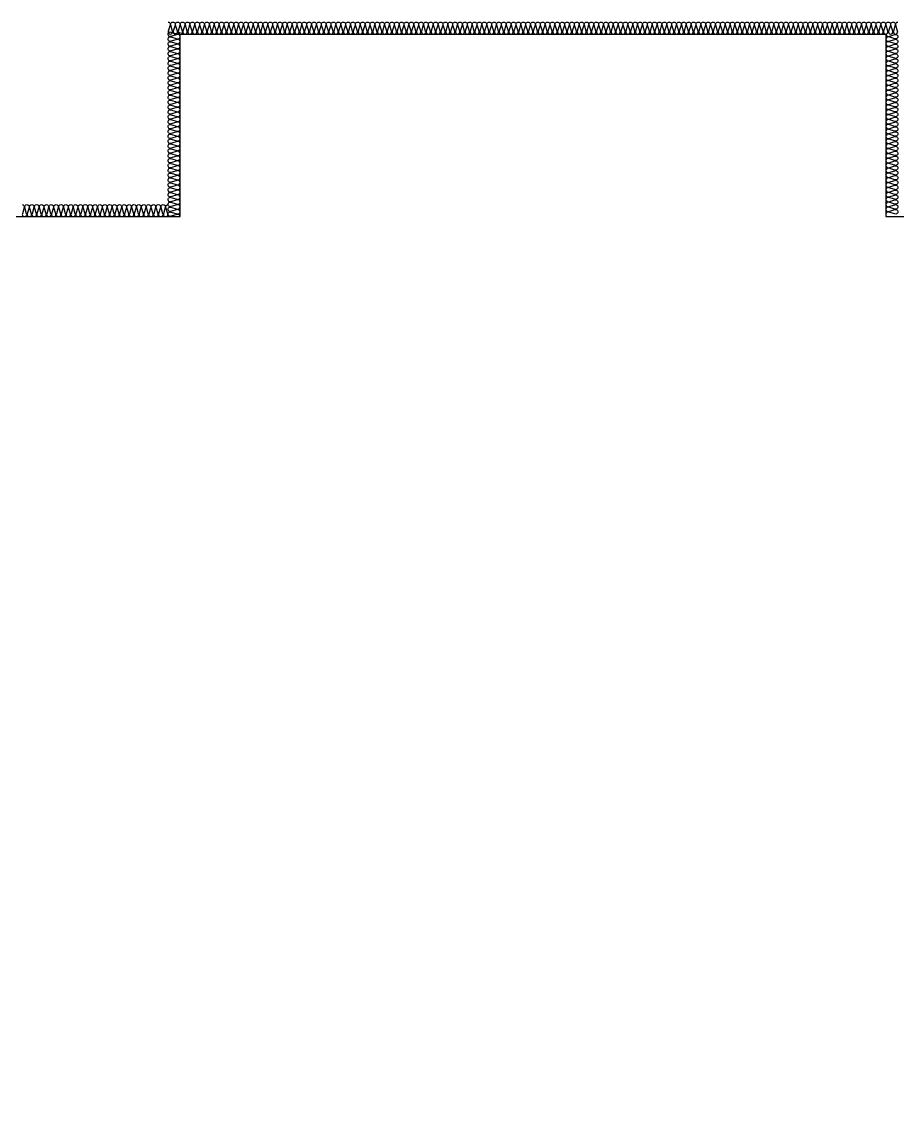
# Model space of a CAD drawing. Header units: millimetres. Extents: x 17311 to 801382, y -242618 to -104888.
# Drawn here: x 545011 to 548611, y -199064 to -194529 of the extents above; entities that cross this region are included whole.
import ezdxf

# ---------------------------------------------------------------- set-up
doc = ezdxf.new("R2010")
doc.units = ezdxf.units.MM
doc.header["$LTSCALE"] = 250
doc.layers.add('ISL', color=251, linetype='Continuous')

msp = doc.modelspace()

# ---------------------------------------------------------------- linework, layer by layer
at = {"layer": 'ISL'}
for points in [[(545610.7, -194529.5, -0.509039), (545619.5, -194541.6), (545611.8, -194567.4, 0.509267), (545620.7, -194579.5, 0.509267), (545629.5, -194567.4), (545621.8, -194541.6, -1.372593), (545639.5, -194541.6), (545631.8, -194567.4, 0.509267), (545640.7, -194579.5, 0.509267), (545649.5, -194567.4), (545641.8, -194541.6, -1.372593), (545659.5, -194541.6), (545651.8, -194567.4, 0.509267), (545660.7, -194579.5, 0.509267), (545669.5, -194567.4), (545661.8, -194541.6, -1.372593), (545679.5, -194541.6), (545671.8, -194567.4, 0.509267), (545680.7, -194579.5, 0.509267), (545689.5, -194567.4), (545681.8, -194541.6, -1.372593), (545699.5, -194541.6), (545691.8, -194567.4, 0.509267), (545700.7, -194579.5, 0.509267), (545709.5, -194567.4), (545701.8, -194541.6, -1.372593), (545719.5, -194541.6), (545711.8, -194567.4, 0.509267), (545720.7, -194579.5, 0.509267), (545729.5, -194567.4), (545721.8, -194541.6, -1.372593), (545739.5, -194541.6), (545731.8, -194567.4, 0.509267), (545740.7, -194579.5, 0.509267), (545749.5, -194567.4), (545741.8, -194541.6, -1.372593), (545759.5, -194541.6), (545751.8, -194567.4, 0.509267), (545760.7, -194579.5, 0.509267), (545769.5, -194567.4), (545761.8, -194541.6, -1.372593), (545779.5, -194541.6), (545771.8, -194567.4, 0.509267), (545780.7, -194579.5, 0.509267), (545789.5, -194567.4), (545781.8, -194541.6, -1.372593), (545799.5, -194541.6), (545791.8, -194567.4, 0.509267), (545800.7, -194579.5, 0.509267), (545809.5, -194567.4), (545801.8, -194541.6, -1.372593), (545819.5, -194541.6), (545811.8, -194567.4, 0.509267), (545820.7, -194579.5, 0.509267), (545829.5, -194567.4), (545821.8, -194541.6, -1.372593), (545839.5, -194541.6), (545831.8, -194567.4, 0.509267), (545840.7, -194579.5, 0.509267), (545849.5, -194567.4), (545841.8, -194541.6, -1.372593), (545859.5, -194541.6), (545851.8, -194567.4, 0.509267), (545860.7, -194579.5, 0.509267), (545869.5, -194567.4), (545861.8, -194541.6, -1.372593), (545879.5, -194541.6), (545871.8, -194567.4, 0.509267), (545880.7, -194579.5, 0.509267), (545889.5, -194567.4), (545881.8, -194541.6, -1.372593), (545899.5, -194541.6), (545891.8, -194567.4, 0.509267), (545900.7, -194579.5, 0.509267), (545909.5, -194567.4), (545901.8, -194541.6, -1.372593), (545919.5, -194541.6), (545911.8, -194567.4, 0.509267), (545920.7, -194579.5, 0.509267), (545929.5, -194567.4), (545921.8, -194541.6, -1.372593), (545939.5, -194541.6), (545931.8, -194567.4, 0.509267), (545940.7, -194579.5, 0.509267), (545949.5, -194567.4), (545941.8, -194541.6, -1.372593), (545959.5, -194541.6), (545951.8, -194567.4, 0.509267), (545960.7, -194579.5, 0.509267), (545969.5, -194567.4), (545961.8, -194541.6, -1.372593), (545979.5, -194541.6), (545971.8, -194567.4, 0.509267), (545980.7, -194579.5, 0.509267), (545989.5, -194567.4), (545981.8, -194541.6, -1.372593), (545999.5, -194541.6), (545991.8, -194567.4, 0.509267), (546000.7, -194579.5, 0.509267), (546009.5, -194567.4), (546001.8, -194541.6, -1.372593), (546019.5, -194541.6), (546011.8, -194567.4, 0.509267), (546020.7, -194579.5, 0.509267), (546029.5, -194567.4), (546021.8, -194541.6, -1.372593), (546039.5, -194541.6), (546031.8, -194567.4, 0.509267), (546040.7, -194579.5, 0.509267), (546049.5, -194567.4), (546041.8, -194541.6, -1.372593), (546059.5, -194541.6), (546051.8, -194567.4, 0.509267), (546060.7, -194579.5, 0.509267), (546069.5, -194567.4), (546061.8, -194541.6, -1.372593), (546079.5, -194541.6), (546071.8, -194567.4, 0.509267), (546080.7, -194579.5, 0.509267), (546089.5, -194567.4), (546081.8, -194541.6, -1.372593), (546099.5, -194541.6), (546091.8, -194567.4, 0.509267), (546100.7, -194579.5, 0.509267), (546109.5, -194567.4), (546101.8, -194541.6, -1.372593), (546119.5, -194541.6), (546111.8, -194567.4, 0.509267), (546120.7, -194579.5, 0.509267), (546129.5, -194567.4), (546121.8, -194541.6, -1.372593), (546139.5, -194541.6), (546131.8, -194567.4, 0.509267), (546140.7, -194579.5, 0.509267), (546149.5, -194567.4), (546141.8, -194541.6, -1.372593), (546159.5, -194541.6), (546151.8, -194567.4, 0.509267), (546160.7, -194579.5, 0.509267), (546169.5, -194567.4), (546161.8, -194541.6, -1.372593), (546179.5, -194541.6), (546171.8, -194567.4, 0.509267), (546180.7, -194579.5, 0.509267), (546189.5, -194567.4), (546181.8, -194541.6, -1.372593), (546199.5, -194541.6), (546191.8, -194567.4, 0.509267), (546200.7, -194579.5, 0.509267), (546209.5, -194567.4), (546201.8, -194541.6, -1.372593), (546219.5, -194541.6), (546211.8, -194567.4, 0.509267), (546220.7, -194579.5, 0.509267), (546229.5, -194567.4), (546221.8, -194541.6, -1.372593), (546239.5, -194541.6), (546231.8, -194567.4, 0.509267), (546240.7, -194579.5, 0.509267), (546249.5, -194567.4), (546241.8, -194541.6, -1.372593), (546259.5, -194541.6), (546251.8, -194567.4, 0.509267), (546260.7, -194579.5, 0.509267), (546269.5, -194567.4), (546261.8, -194541.6, -1.372593), (546279.5, -194541.6), (546271.8, -194567.4, 0.509267), (546280.7, -194579.5, 0.509267), (546289.5, -194567.4), (546281.8, -194541.6, -1.372593), (546299.5, -194541.6), (546291.8, -194567.4, 0.509267), (546300.7, -194579.5, 0.509267), (546309.5, -194567.4), (546301.8, -194541.6, -1.372593), (546319.5, -194541.6), (546311.8, -194567.4, 0.509267), (546320.7, -194579.5, 0.509267), (546329.5, -194567.4), (546321.8, -194541.6, -1.372593), (546339.5, -194541.6), (546331.8, -194567.4, 0.509267), (546340.7, -194579.5, 0.509267), (546349.5, -194567.4), (546341.8, -194541.6, -1.372593), (546359.5, -194541.6), (546351.8, -194567.4, 0.509267), (546360.7, -194579.5, 0.509267), (546369.5, -194567.4), (546361.8, -194541.6, -1.372593), (546379.5, -194541.6), (546371.8, -194567.4, 0.509267), (546380.7, -194579.5, 0.509267), (546389.5, -194567.4), (546381.8, -194541.6, -1.372593), (546399.5, -194541.6), (546391.8, -194567.4, 0.509267), (546400.7, -194579.5, 0.509267), (546409.5, -194567.4), (546401.8, -194541.6, -1.372593), (546419.5, -194541.6), (546411.8, -194567.4, 0.509267), (546420.7, -194579.5, 0.509267), (546429.5, -194567.4), (546421.8, -194541.6, -1.372593), (546439.5, -194541.6), (546431.8, -194567.4, 0.509267), (546440.7, -194579.5, 0.509267), (546449.5, -194567.4), (546441.8, -194541.6, -1.372593), (546459.5, -194541.6), (546451.8, -194567.4, 0.509267), (546460.7, -194579.5, 0.509267), (546469.5, -194567.4), (546461.8, -194541.6, -1.372593), (546479.5, -194541.6), (546471.8, -194567.4, 0.509267), (546480.7, -194579.5, 0.509267), (546489.5, -194567.4), (546481.8, -194541.6, -1.372593), (546499.5, -194541.6), (546491.8, -194567.4, 0.509267), (546500.7, -194579.5, 0.509267), (546509.5, -194567.4), (546501.8, -194541.6, -1.372593), (546519.5, -194541.6), (546511.8, -194567.4, 0.509267), (546520.7, -194579.5, 0.509267), (546529.5, -194567.4), (546521.8, -194541.6, -1.372593), (546539.5, -194541.6), (546531.8, -194567.4, 0.509267), (546540.7, -194579.5, 0.509267), (546549.5, -194567.4), (546541.8, -194541.6, -1.372593), (546559.5, -194541.6), (546551.8, -194567.4, 0.509267), (546560.7, -194579.5, 0.509267), (546569.5, -194567.4), (546561.8, -194541.6, -1.372593), (546579.5, -194541.6), (546571.8, -194567.4, 0.509267), (546580.7, -194579.5, 0.509267), (546589.5, -194567.4), (546581.8, -194541.6, -1.372593), (546599.5, -194541.6), (546591.8, -194567.4, 0.509267), (546600.7, -194579.5, 0.509267), (546609.5, -194567.4), (546601.8, -194541.6, -1.372593), (546619.5, -194541.6), (546611.8, -194567.4, 0.509267), (546620.7, -194579.5, 0.509267), (546629.5, -194567.4), (546621.8, -194541.6, -1.372593), (546639.5, -194541.6), (546631.8, -194567.4, 0.509267), (546640.7, -194579.5, 0.509267), (546649.5, -194567.4), (546641.8, -194541.6, -1.372593), (546659.5, -194541.6), (546651.8, -194567.4, 0.509267), (546660.7, -194579.5, 0.509267), (546669.5, -194567.4), (546661.8, -194541.6, -1.372593), (546679.5, -194541.6), (546671.8, -194567.4, 0.509267), (546680.7, -194579.5, 0.509267), (546689.5, -194567.4), (546681.8, -194541.6, -1.372593), (546699.5, -194541.6), (546691.8, -194567.4, 0.509267), (546700.7, -194579.5, 0.509267), (546709.5, -194567.4), (546701.8, -194541.6, -1.372593), (546719.5, -194541.6), (546711.8, -194567.4, 0.509267), (546720.7, -194579.5, 0.509267), (546729.5, -194567.4), (546721.8, -194541.6, -1.372593), (546739.5, -194541.6), (546731.8, -194567.4, 0.509267), (546740.7, -194579.5, 0.509267), (546749.5, -194567.4), (546741.8, -194541.6, -1.372593), (546759.5, -194541.6), (546751.8, -194567.4, 0.509267), (546760.7, -194579.5, 0.509267), (546769.5, -194567.4), (546761.8, -194541.6, -1.372593), (546779.5, -194541.6), (546771.8, -194567.4, 0.509267), (546780.7, -194579.5, 0.509267), (546789.5, -194567.4), (546781.8, -194541.6, -1.372593), (546799.5, -194541.6), (546791.8, -194567.4, 0.509267), (546800.7, -194579.5, 0.509267), (546809.5, -194567.4), (546801.8, -194541.6, -1.372593), (546819.5, -194541.6), (546811.8, -194567.4, 0.509267), (546820.7, -194579.5, 0.509267), (546829.5, -194567.4), (546821.8, -194541.6, -1.372593), (546839.5, -194541.6), (546831.8, -194567.4, 0.509267), (546840.7, -194579.5, 0.509267), (546849.5, -194567.4), (546841.8, -194541.6, -1.372593), (546859.5, -194541.6), (546851.8, -194567.4, 0.509267), (546860.7, -194579.5, 0.509267), (546869.5, -194567.4), (546861.8, -194541.6, -1.372593), (546879.5, -194541.6), (546871.8, -194567.4, 0.509267), (546880.7, -194579.5, 0.509267), (546889.5, -194567.4), (546881.8, -194541.6, -1.372593), (546899.5, -194541.6), (546891.8, -194567.4, 0.509267), (546900.7, -194579.5, 0.509267), (546909.5, -194567.4), (546901.8, -194541.6, -1.372593), (546919.5, -194541.6), (546911.8, -194567.4, 0.509267), (546920.7, -194579.5, 0.509267), (546929.5, -194567.4), (546921.8, -194541.6, -1.372593), (546939.5, -194541.6), (546931.8, -194567.4, 0.509267), (546940.7, -194579.5, 0.509267), (546949.5, -194567.4), (546941.8, -194541.6, -1.372593), (546959.5, -194541.6), (546951.8, -194567.4, 0.509267), (546960.7, -194579.5, 0.509267), (546969.5, -194567.4), (546961.8, -194541.6, -1.372593), (546979.5, -194541.6), (546971.8, -194567.4, 0.509267), (546980.7, -194579.5, 0.509267), (546989.5, -194567.4), (546981.8, -194541.6, -1.372593), (546999.5, -194541.6), (546991.8, -194567.4, 0.509267), (547000.7, -194579.5, 0.509267), (547009.5, -194567.4), (547001.8, -194541.6, -1.372593), (547019.5, -194541.6), (547011.8, -194567.4, 0.509267), (547020.7, -194579.5, 0.509267), (547029.5, -194567.4), (547021.8, -194541.6, -1.372593), (547039.5, -194541.6), (547031.8, -194567.4, 0.509267), (547040.7, -194579.5, 0.509267), (547049.5, -194567.4), (547041.8, -194541.6, -1.372593), (547059.5, -194541.6), (547051.8, -194567.4, 0.509267), (547060.7, -194579.5, 0.509267), (547069.5, -194567.4), (547061.8, -194541.6, -1.372593), (547079.5, -194541.6), (547071.8, -194567.4, 0.509267), (547080.7, -194579.5, 0.509267), (547089.5, -194567.4), (547081.8, -194541.6, -1.372593), (547099.5, -194541.6), (547091.8, -194567.4, 0.509267), (547100.7, -194579.5, 0.509267), (547109.5, -194567.4), (547101.8, -194541.6, -1.372593), (547119.5, -194541.6), (547111.8, -194567.4, 0.509267), (547120.7, -194579.5, 0.509267), (547129.5, -194567.4), (547121.8, -194541.6, -1.372593), (547139.5, -194541.6), (547131.8, -194567.4, 0.509267), (547140.7, -194579.5, 0.509267), (547149.5, -194567.4), (547141.8, -194541.6, -1.372593), (547159.5, -194541.6), (547151.8, -194567.4, 0.509267), (547160.7, -194579.5, 0.509267), (547169.5, -194567.4), (547161.8, -194541.6, -1.372593), (547179.5, -194541.6), (547171.8, -194567.4, 0.509267), (547180.7, -194579.5, 0.509267), (547189.5, -194567.4), (547181.8, -194541.6, -1.372593), (547199.5, -194541.6), (547191.8, -194567.4, 0.509267), (547200.7, -194579.5, 0.509267), (547209.5, -194567.4), (547201.8, -194541.6, -1.372593), (547219.5, -194541.6), (547211.8, -194567.4, 0.509267), (547220.7, -194579.5, 0.509267), (547229.5, -194567.4), (547221.8, -194541.6, -1.372593), (547239.5, -194541.6), (547231.8, -194567.4, 0.509267), (547240.7, -194579.5, 0.509267), (547249.5, -194567.4), (547241.8, -194541.6, -1.372593), (547259.5, -194541.6), (547251.8, -194567.4, 0.509267), (547260.7, -194579.5, 0.509267), (547269.5, -194567.4), (547261.8, -194541.6, -1.372593), (547279.5, -194541.6), (547271.8, -194567.4, 0.509267), (547280.7, -194579.5, 0.509267), (547289.5, -194567.4), (547281.8, -194541.6, -1.372593), (547299.5, -194541.6), (547291.8, -194567.4, 0.509267), (547300.7, -194579.5, 0.509267), (547309.5, -194567.4), (547301.8, -194541.6, -1.372593), (547319.5, -194541.6), (547311.8, -194567.4, 0.509267), (547320.7, -194579.5, 0.509267), (547329.5, -194567.4), (547321.8, -194541.6, -1.372593), (547339.5, -194541.6), (547331.8, -194567.4, 0.509267), (547340.7, -194579.5, 0.509267), (547349.5, -194567.4), (547341.8, -194541.6, -1.372593), (547359.5, -194541.6), (547351.8, -194567.4, 0.509267), (547360.7, -194579.5, 0.509267), (547369.5, -194567.4), (547361.8, -194541.6, -1.372593), (547379.5, -194541.6), (547371.8, -194567.4, 0.509267), (547380.7, -194579.5, 0.509267), (547389.5, -194567.4), (547381.8, -194541.6, -1.372593), (547399.5, -194541.6), (547391.8, -194567.4, 0.509267), (547400.7, -194579.5, 0.509267), (547409.5, -194567.4), (547401.8, -194541.6, -1.372593), (547419.5, -194541.6), (547411.8, -194567.4, 0.509267), (547420.7, -194579.5, 0.509267), (547429.5, -194567.4), (547421.8, -194541.6, -1.372593), (547439.5, -194541.6), (547431.8, -194567.4, 0.509267), (547440.7, -194579.5, 0.509267), (547449.5, -194567.4), (547441.8, -194541.6, -1.372593), (547459.5, -194541.6), (547451.8, -194567.4, 0.509267), (547460.7, -194579.5, 0.509267), (547469.5, -194567.4), (547461.8, -194541.6, -1.372593), (547479.5, -194541.6), (547471.8, -194567.4, 0.509267), (547480.7, -194579.5, 0.509267), (547489.5, -194567.4), (547481.8, -194541.6, -1.372593), (547499.5, -194541.6), (547491.8, -194567.4, 0.509267), (547500.7, -194579.5, 0.509267), (547509.5, -194567.4), (547501.8, -194541.6, -1.372593), (547519.5, -194541.6), (547511.8, -194567.4, 0.509267), (547520.7, -194579.5, 0.509267), (547529.5, -194567.4), (547521.8, -194541.6, -1.372593), (547539.5, -194541.6), (547531.8, -194567.4, 0.509267), (547540.7, -194579.5, 0.509267), (547549.5, -194567.4), (547541.8, -194541.6, -1.372593), (547559.5, -194541.6), (547551.8, -194567.4, 0.509267), (547560.7, -194579.5, 0.509267), (547569.5, -194567.4), (547561.8, -194541.6, -1.372593), (547579.5, -194541.6), (547571.8, -194567.4, 0.509267), (547580.7, -194579.5, 0.509267), (547589.5, -194567.4), (547581.8, -194541.6, -1.372593), (547599.5, -194541.6), (547591.8, -194567.4, 0.509267), (547600.7, -194579.5, 0.509267), (547609.5, -194567.4), (547601.8, -194541.6, -1.372593), (547619.5, -194541.6), (547611.8, -194567.4, 0.509267), (547620.7, -194579.5, 0.509267), (547629.5, -194567.4), (547621.8, -194541.6, -1.372593), (547639.5, -194541.6), (547631.8, -194567.4, 0.509267), (547640.7, -194579.5, 0.509267), (547649.5, -194567.4), (547641.8, -194541.6, -1.372593), (547659.5, -194541.6), (547651.8, -194567.4, 0.509267), (547660.7, -194579.5, 0.509267), (547669.5, -194567.4), (547661.8, -194541.6, -1.372593), (547679.5, -194541.6), (547671.8, -194567.4, 0.509267), (547680.7, -194579.5, 0.509267), (547689.5, -194567.4), (547681.8, -194541.6, -1.372593), (547699.5, -194541.6), (547691.8, -194567.4, 0.509267), (547700.7, -194579.5, 0.509267), (547709.5, -194567.4), (547701.8, -194541.6, -1.372593), (547719.5, -194541.6), (547711.8, -194567.4, 0.509267), (547720.7, -194579.5, 0.509267), (547729.5, -194567.4), (547721.8, -194541.6, -1.372593), (547739.5, -194541.6), (547731.8, -194567.4, 0.509267), (547740.7, -194579.5, 0.509267), (547749.5, -194567.4), (547741.8, -194541.6, -1.372593), (547759.5, -194541.6), (547751.8, -194567.4, 0.509267), (547760.7, -194579.5, 0.509267), (547769.5, -194567.4), (547761.8, -194541.6, -1.372593), (547779.5, -194541.6), (547771.8, -194567.4, 0.509267), (547780.7, -194579.5, 0.509267), (547789.5, -194567.4), (547781.8, -194541.6, -1.372593), (547799.5, -194541.6), (547791.8, -194567.4, 0.509267), (547800.7, -194579.5, 0.509267), (547809.5, -194567.4), (547801.8, -194541.6, -1.372593), (547819.5, -194541.6), (547811.8, -194567.4, 0.509267), (547820.7, -194579.5, 0.509267), (547829.5, -194567.4), (547821.8, -194541.6, -1.372593), (547839.5, -194541.6), (547831.8, -194567.4, 0.509267), (547840.7, -194579.5, 0.509267), (547849.5, -194567.4), (547841.8, -194541.6, -1.372593), (547859.5, -194541.6), (547851.8, -194567.4, 0.509267), (547860.7, -194579.5, 0.509267), (547869.5, -194567.4), (547861.8, -194541.6, -1.372593), (547879.5, -194541.6), (547871.8, -194567.4, 0.509267), (547880.7, -194579.5, 0.509267), (547889.5, -194567.4), (547881.8, -194541.6, -1.372593), (547899.5, -194541.6), (547891.8, -194567.4, 0.509267), (547900.7, -194579.5, 0.509267), (547909.5, -194567.4), (547901.8, -194541.6, -1.372593), (547919.5, -194541.6), (547911.8, -194567.4, 0.509267), (547920.7, -194579.5, 0.509267), (547929.5, -194567.4), (547921.8, -194541.6, -1.372593), (547939.5, -194541.6), (547931.8, -194567.4, 0.509267), (547940.7, -194579.5, 0.509267), (547949.5, -194567.4), (547941.8, -194541.6, -1.372593), (547959.5, -194541.6), (547951.8, -194567.4, 0.509267), (547960.7, -194579.5, 0.509267), (547969.5, -194567.4), (547961.8, -194541.6, -1.372593), (547979.5, -194541.6), (547971.8, -194567.4, 0.509267), (547980.7, -194579.5, 0.509267), (547989.5, -194567.4), (547981.8, -194541.6, -1.372593), (547999.5, -194541.6), (547991.8, -194567.4, 0.509267), (548000.7, -194579.5, 0.509267), (548009.5, -194567.4), (548001.8, -194541.6, -1.372593), (548019.5, -194541.6), (548011.8, -194567.4, 0.509267), (548020.7, -194579.5, 0.509267), (548029.5, -194567.4), (548021.8, -194541.6, -1.372593), (548039.5, -194541.6), (548031.8, -194567.4, 0.509267), (548040.7, -194579.5, 0.509267), (548049.5, -194567.4), (548041.8, -194541.6, -1.372593), (548059.5, -194541.6), (548051.8, -194567.4, 0.509267), (548060.7, -194579.5, 0.509267), (548069.5, -194567.4), (548061.8, -194541.6, -1.372593), (548079.5, -194541.6), (548071.8, -194567.4, 0.509267), (548080.7, -194579.5, 0.509267), (548089.5, -194567.4), (548081.8, -194541.6, -1.372593), (548099.5, -194541.6), (548091.8, -194567.4, 0.509267), (548100.7, -194579.5, 0.509267), (548109.5, -194567.4), (548101.8, -194541.6, -1.372593), (548119.5, -194541.6), (548111.8, -194567.4, 0.509267), (548120.7, -194579.5, 0.509267), (548129.5, -194567.4), (548121.8, -194541.6, -1.372593), (548139.5, -194541.6), (548131.8, -194567.4, 0.509267), (548140.7, -194579.5, 0.509267), (548149.5, -194567.4), (548141.8, -194541.6, -1.372593), (548159.5, -194541.6), (548151.8, -194567.4, 0.509267), (548160.7, -194579.5, 0.509267), (548169.5, -194567.4), (548161.8, -194541.6, -1.372593), (548179.5, -194541.6), (548171.8, -194567.4, 0.509267), (548180.7, -194579.5, 0.509267), (548189.5, -194567.4), (548181.8, -194541.6, -1.372593), (548199.5, -194541.6), (548191.8, -194567.4, 0.509267), (548200.7, -194579.5, 0.509267), (548209.5, -194567.4), (548201.8, -194541.6, -1.372593), (548219.5, -194541.6), (548211.8, -194567.4, 0.509267), (548220.7, -194579.5, 0.509267), (548229.5, -194567.4), (548221.8, -194541.6, -1.372593), (548239.5, -194541.6), (548231.8, -194567.4, 0.509267), (548240.7, -194579.5, 0.509267), (548249.5, -194567.4), (548241.8, -194541.6, -1.372593), (548259.5, -194541.6), (548251.8, -194567.4, 0.509267), (548260.7, -194579.5, 0.509267), (548269.5, -194567.4), (548261.8, -194541.6, -1.372593), (548279.5, -194541.6), (548271.8, -194567.4, 0.509267), (548280.7, -194579.5, 0.509267), (548289.5, -194567.4), (548281.8, -194541.6, -1.372593), (548299.5, -194541.6), (548291.8, -194567.4, 0.509267), (548300.7, -194579.5, 0.509267), (548309.5, -194567.4), (548301.8, -194541.6, -1.372593), (548319.5, -194541.6), (548311.8, -194567.4, 0.509267), (548320.7, -194579.5, 0.509267), (548329.5, -194567.4), (548321.8, -194541.6, -1.372593), (548339.5, -194541.6), (548331.8, -194567.4, 0.509267), (548340.7, -194579.5, 0.509267), (548349.5, -194567.4), (548341.8, -194541.6, -1.372593), (548359.5, -194541.6), (548351.8, -194567.4, 0.509267), (548360.7, -194579.5, 0.509267), (548369.5, -194567.4), (548361.8, -194541.6, -1.372593), (548379.5, -194541.6), (548371.8, -194567.4, 0.509267), (548380.7, -194579.5, 0.509267), (548389.5, -194567.4), (548381.8, -194541.6, -1.372593), (548399.5, -194541.6), (548391.8, -194567.4, 0.509267), (548400.7, -194579.5, 0.509267), (548409.5, -194567.4), (548401.8, -194541.6, -1.372593), (548419.5, -194541.6), (548411.8, -194567.4, 0.509267), (548420.7, -194579.5, 0.509267), (548429.5, -194567.4), (548421.8, -194541.6, -1.372593), (548439.5, -194541.6), (548431.8, -194567.4, 0.509267), (548440.7, -194579.5, 0.509267), (548449.5, -194567.4), (548441.8, -194541.6, -1.372593), (548459.5, -194541.6), (548451.8, -194567.4, 0.509267), (548460.7, -194579.5, 0.509267), (548469.5, -194567.4), (548461.8, -194541.6, -1.372593), (548479.5, -194541.6), (548471.8, -194567.4, 0.509267), (548480.7, -194579.5, 0.509267), (548489.5, -194567.4), (548481.8, -194541.6, -1.372593), (548499.5, -194541.6), (548491.8, -194567.4, 0.509267), (548500.7, -194579.5, 0.509267), (548509.5, -194567.4), (548501.8, -194541.6, -1.372593), (548519.5, -194541.6), (548511.8, -194567.4, 0.509267), (548520.7, -194579.5, 0.509267), (548529.5, -194567.4), (548521.8, -194541.6, -1.372593), (548539.5, -194541.6), (548531.8, -194567.4, 0.509267), (548540.7, -194579.5, 0.509267), (548549.5, -194567.4), (548541.8, -194541.6, -1.372593), (548559.5, -194541.6), (548551.8, -194567.4, 0.509267), (548560.7, -194579.5, 0.509267), (548569.5, -194567.4), (548561.8, -194541.6, -1.372593), (548579.5, -194541.6), (548571.8, -194567.4, 0.509267), (548580.7, -194579.5, 0.509267), (548589.5, -194567.4), (548581.8, -194541.6, -1.372593), (548599.5, -194541.6), (548591.8, -194567.4, 0.509267), (548600.7, -194579.5, 0.509267), (548609.5, -194567.4), (548601.8, -194541.6, -0.508361), (548610.7, -194529.5)], [(545660.7, -195329.5, 0.509267), (545648.5, -195320.6), (545622.8, -195328.3, -1.372593), (545622.8, -195310.6), (545648.5, -195318.3, 0.509267), (545660.7, -195309.5, 0.509267), (545648.5, -195300.6), (545622.8, -195308.3, -1.372593), (545622.8, -195290.6), (545648.5, -195298.3, 0.509267), (545660.7, -195289.5, 0.509267), (545648.5, -195280.6), (545622.8, -195288.3, -1.372593), (545622.8, -195270.6), (545648.5, -195278.3, 0.509267), (545660.7, -195269.5, 0.509267), (545648.5, -195260.6), (545622.8, -195268.3, -1.372593), (545622.8, -195250.6), (545648.5, -195258.3, 0.509267), (545660.7, -195249.5, 0.509267), (545648.5, -195240.6), (545622.8, -195248.3, -1.372593), (545622.8, -195230.6), (545648.5, -195238.3, 0.509267), (545660.7, -195229.5, 0.509267), (545648.5, -195220.6), (545622.8, -195228.3, -1.372593), (545622.8, -195210.6), (545648.5, -195218.3, 0.509267), (545660.7, -195209.5, 0.509267), (545648.5, -195200.6), (545622.8, -195208.3, -1.372593), (545622.8, -195190.6), (545648.5, -195198.3, 0.509267), (545660.7, -195189.5, 0.509267), (545648.5, -195180.6), (545622.8, -195188.3, -1.372593), (545622.8, -195170.6), (545648.5, -195178.3, 0.509267), (545660.7, -195169.5, 0.509267), (545648.5, -195160.6), (545622.8, -195168.3, -1.372593), (545622.8, -195150.6), (545648.5, -195158.3, 0.509267), (545660.7, -195149.5, 0.509267), (545648.5, -195140.6), (545622.8, -195148.3, -1.372593), (545622.8, -195130.6), (545648.5, -195138.3, 0.509267), (545660.7, -195129.5, 0.509267), (545648.5, -195120.6), (545622.8, -195128.3, -1.372593), (545622.8, -195110.6), (545648.5, -195118.3, 0.509267), (545660.7, -195109.5, 0.509267), (545648.5, -195100.6), (545622.8, -195108.3, -1.372593), (545622.8, -195090.6), (545648.5, -195098.3, 0.509267), (545660.7, -195089.5, 0.509267), (545648.5, -195080.6), (545622.8, -195088.3, -1.372593), (545622.8, -195070.6), (545648.5, -195078.3, 0.509267), (545660.7, -195069.5, 0.509267), (545648.5, -195060.6), (545622.8, -195068.3, -1.372593), (545622.8, -195050.6), (545648.5, -195058.3, 0.509267), (545660.7, -195049.5, 0.509267), (545648.5, -195040.6), (545622.8, -195048.3, -1.372593), (545622.8, -195030.6), (545648.5, -195038.3, 0.509267), (545660.7, -195029.5, 0.509267), (545648.5, -195020.6), (545622.8, -195028.3, -1.372593), (545622.8, -195010.6), (545648.5, -195018.3, 0.509267), (545660.7, -195009.5, 0.509267), (545648.5, -195000.6), (545622.8, -195008.3, -1.372593), (545622.8, -194990.6), (545648.5, -194998.3, 0.509267), (545660.7, -194989.5, 0.509267), (545648.5, -194980.6), (545622.8, -194988.3, -1.372593), (545622.8, -194970.6), (545648.5, -194978.3, 0.509267), (545660.7, -194969.5, 0.509267), (545648.5, -194960.6), (545622.8, -194968.3, -1.372593), (545622.8, -194950.6), (545648.5, -194958.3, 0.509267), (545660.7, -194949.5, 0.509267), (545648.5, -194940.6), (545622.8, -194948.3, -1.372593), (545622.8, -194930.6), (545648.5, -194938.3, 0.509267), (545660.7, -194929.5, 0.509267), (545648.5, -194920.6), (545622.8, -194928.3, -1.372593), (545622.8, -194910.6), (545648.5, -194918.3, 0.509267), (545660.7, -194909.5, 0.509267), (545648.5, -194900.6), (545622.8, -194908.3, -1.372593), (545622.8, -194890.6), (545648.5, -194898.3, 0.509267), (545660.7, -194889.5, 0.509267), (545648.5, -194880.6), (545622.8, -194888.3, -1.372593), (545622.8, -194870.6), (545648.5, -194878.3, 0.509267), (545660.7, -194869.5, 0.509267), (545648.5, -194860.6), (545622.8, -194868.3, -1.372593), (545622.8, -194850.6), (545648.5, -194858.3, 0.509267), (545660.7, -194849.5, 0.509267), (545648.5, -194840.6), (545622.8, -194848.3, -1.372593), (545622.8, -194830.6), (545648.5, -194838.3, 0.509267), (545660.7, -194829.5, 0.509267), (545648.5, -194820.6), (545622.8, -194828.3, -1.372593), (545622.8, -194810.6), (545648.5, -194818.3, 0.509267), (545660.7, -194809.5, 0.509267), (545648.5, -194800.6), (545622.8, -194808.3, -1.372593), (545622.8, -194790.6), (545648.5, -194798.3, 0.509267), (545660.7, -194789.5, 0.509267), (545648.5, -194780.6), (545622.8, -194788.3, -1.372593), (545622.8, -194770.6), (545648.5, -194778.3, 0.509267), (545660.7, -194769.5, 0.509267), (545648.5, -194760.6), (545622.8, -194768.3, -1.372593), (545622.8, -194750.6), (545648.5, -194758.3, 0.509267), (545660.7, -194749.5, 0.509267), (545648.5, -194740.6), (545622.8, -194748.3, -1.372593), (545622.8, -194730.6), (545648.5, -194738.3, 0.509267), (545660.7, -194729.5, 0.509267), (545648.5, -194720.6), (545622.8, -194728.3, -1.372593), (545622.8, -194710.6), (545648.5, -194718.3, 0.509267), (545660.7, -194709.5, 0.509267), (545648.5, -194700.6), (545622.8, -194708.3, -1.372593), (545622.8, -194690.6), (545648.5, -194698.3, 0.509267), (545660.7, -194689.5, 0.509267), (545648.5, -194680.6), (545622.8, -194688.3, -1.372593), (545622.8, -194670.6), (545648.5, -194678.3, 0.509267), (545660.7, -194669.5, 0.509267), (545648.5, -194660.6), (545622.8, -194668.3, -1.372593), (545622.8, -194650.6), (545648.5, -194658.3, 0.509267), (545660.7, -194649.5, 0.509267), (545648.5, -194640.6), (545622.8, -194648.3, -1.372593), (545622.8, -194630.6), (545648.5, -194638.3, 0.509267), (545660.7, -194629.5, 0.509267), (545648.5, -194620.6), (545622.8, -194628.3, -1.372593), (545622.8, -194610.6), (545648.5, -194618.3, 0.509267), (545660.7, -194609.5, 0.509267), (545648.5, -194600.6), (545622.8, -194608.3, -1.372593), (545622.8, -194590.6), (545648.5, -194598.3, 0.509267), (545660.7, -194589.5, 0.509267), (545648.5, -194580.6), (545622.8, -194588.3, -1.372593), (545622.8, -194570.6), (545648.5, -194578.3, 0.509267), (545660.7, -194569.5)], [(548560.7, -194579.5, 0.509267), (548572.8, -194588.3), (548598.5, -194580.7, -1.372593), (548598.5, -194598.3), (548572.8, -194590.7, 0.509267), (548560.7, -194599.5, 0.509267), (548572.8, -194608.3), (548598.5, -194600.7, -1.372593), (548598.5, -194618.3), (548572.8, -194610.7, 0.509267), (548560.7, -194619.5, 0.509267), (548572.8, -194628.3), (548598.5, -194620.7, -1.372593), (548598.5, -194638.3), (548572.8, -194630.7, 0.509267), (548560.7, -194639.5, 0.509267), (548572.8, -194648.3), (548598.5, -194640.7, -1.372593), (548598.5, -194658.3), (548572.8, -194650.7, 0.509267), (548560.7, -194659.5, 0.509267), (548572.8, -194668.3), (548598.5, -194660.7, -1.372593), (548598.5, -194678.3), (548572.8, -194670.7, 0.509267), (548560.7, -194679.5, 0.509267), (548572.8, -194688.3), (548598.5, -194680.7, -1.372593), (548598.5, -194698.3), (548572.8, -194690.7, 0.509267), (548560.7, -194699.5, 0.509267), (548572.8, -194708.3), (548598.5, -194700.7, -1.372593), (548598.5, -194718.3), (548572.8, -194710.7, 0.509267), (548560.7, -194719.5, 0.509267), (548572.8, -194728.3), (548598.5, -194720.7, -1.372593), (548598.5, -194738.3), (548572.8, -194730.7, 0.509267), (548560.7, -194739.5, 0.509267), (548572.8, -194748.3), (548598.5, -194740.7, -1.372593), (548598.5, -194758.3), (548572.8, -194750.7, 0.509267), (548560.7, -194759.5, 0.509267), (548572.8, -194768.3), (548598.5, -194760.7, -1.372593), (548598.5, -194778.3), (548572.8, -194770.7, 0.509267), (548560.7, -194779.5, 0.509267), (548572.8, -194788.3), (548598.5, -194780.7, -1.372593), (548598.5, -194798.3), (548572.8, -194790.7, 0.509267), (548560.7, -194799.5, 0.509267), (548572.8, -194808.3), (548598.5, -194800.7, -1.372593), (548598.5, -194818.3), (548572.8, -194810.7, 0.509267), (548560.7, -194819.5, 0.509267), (548572.8, -194828.3), (548598.5, -194820.7, -1.372593), (548598.5, -194838.3), (548572.8, -194830.7, 0.509267), (548560.7, -194839.5, 0.509267), (548572.8, -194848.3), (548598.5, -194840.7, -1.372593), (548598.5, -194858.3), (548572.8, -194850.7, 0.509267), (548560.7, -194859.5, 0.509267), (548572.8, -194868.3), (548598.5, -194860.7, -1.372593), (548598.5, -194878.3), (548572.8, -194870.7, 0.509267), (548560.7, -194879.5, 0.509267), (548572.8, -194888.3), (548598.5, -194880.7, -1.372593), (548598.5, -194898.3), (548572.8, -194890.7, 0.509267), (548560.7, -194899.5, 0.509267), (548572.8, -194908.3), (548598.5, -194900.7, -1.372593), (548598.5, -194918.3), (548572.8, -194910.7, 0.509267), (548560.7, -194919.5, 0.509267), (548572.8, -194928.3), (548598.5, -194920.7, -1.372593), (548598.5, -194938.3), (548572.8, -194930.7, 0.509267), (548560.7, -194939.5, 0.509267), (548572.8, -194948.3), (548598.5, -194940.7, -1.372593), (548598.5, -194958.3), (548572.8, -194950.7, 0.509267), (548560.7, -194959.5, 0.509267), (548572.8, -194968.3), (548598.5, -194960.7, -1.372593), (548598.5, -194978.3), (548572.8, -194970.7, 0.509267), (548560.7, -194979.5, 0.509267), (548572.8, -194988.3), (548598.5, -194980.7, -1.372593), (548598.5, -194998.3), (548572.8, -194990.7, 0.509267), (548560.7, -194999.5, 0.509267), (548572.8, -195008.3), (548598.5, -195000.7, -1.372593), (548598.5, -195018.3), (548572.8, -195010.7, 0.509267), (548560.7, -195019.5, 0.509267), (548572.8, -195028.3), (548598.5, -195020.7, -1.372593), (548598.5, -195038.3), (548572.8, -195030.7, 0.509267), (548560.7, -195039.5, 0.509267), (548572.8, -195048.3), (548598.5, -195040.7, -1.372593), (548598.5, -195058.3), (548572.8, -195050.7, 0.509267), (548560.7, -195059.5, 0.509267), (548572.8, -195068.3), (548598.5, -195060.7, -1.372593), (548598.5, -195078.3), (548572.8, -195070.7, 0.509267), (548560.7, -195079.5, 0.509267), (548572.8, -195088.3), (548598.5, -195080.7, -1.372593), (548598.5, -195098.3), (548572.8, -195090.7, 0.509267), (548560.7, -195099.5, 0.509267), (548572.8, -195108.3), (548598.5, -195100.7, -1.372593), (548598.5, -195118.3), (548572.8, -195110.7, 0.509267), (548560.7, -195119.5, 0.509267), (548572.8, -195128.3), (548598.5, -195120.7, -1.372593), (548598.5, -195138.3), (548572.8, -195130.7, 0.509267), (548560.7, -195139.5, 0.509267), (548572.8, -195148.3), (548598.5, -195140.7, -1.372593), (548598.5, -195158.3), (548572.8, -195150.7, 0.509267), (548560.7, -195159.5, 0.509267), (548572.8, -195168.3), (548598.5, -195160.7, -1.372593), (548598.5, -195178.3), (548572.8, -195170.7, 0.509267), (548560.7, -195179.5, 0.509267), (548572.8, -195188.3), (548598.5, -195180.7, -1.372593), (548598.5, -195198.3), (548572.8, -195190.7, 0.509267), (548560.7, -195199.5, 0.509267), (548572.8, -195208.3), (548598.5, -195200.7, -1.372593), (548598.5, -195218.3), (548572.8, -195210.7, 0.509267), (548560.7, -195219.5, 0.509267), (548572.8, -195228.3), (548598.5, -195220.7, -1.372593), (548598.5, -195238.3), (548572.8, -195230.7, 0.509267), (548560.7, -195239.5, 0.509267), (548572.8, -195248.3), (548598.5, -195240.7, -1.372593), (548598.5, -195258.3), (548572.8, -195250.7, 0.509267), (548560.7, -195259.5, 0.509267), (548572.8, -195268.3), (548598.5, -195260.7, -1.372593), (548598.5, -195278.3), (548572.8, -195270.7, 0.509267), (548560.7, -195279.5, 0.509267), (548572.8, -195288.3), (548598.5, -195280.7, -1.372593), (548598.5, -195298.3), (548572.8, -195290.7, 0.509267), (548560.7, -195299.5, 0.509267), (548572.8, -195308.3), (548598.5, -195300.7, -1.372593), (548598.5, -195318.3), (548572.8, -195310.7, 0.509267), (548560.7, -195319.5)], [(545010.7, -195279.5, -0.509267), (545019.5, -195291.6), (545011.8, -195317.4, 1.372593), (545029.5, -195317.4), (545021.8, -195291.6, -0.509267), (545030.7, -195279.5, -0.509267), (545039.5, -195291.6), (545031.8, -195317.4, 1.372593), (545049.5, -195317.4), (545041.8, -195291.6, -0.509267), (545050.7, -195279.5, -0.509267), (545059.5, -195291.6), (545051.8, -195317.4, 1.372593), (545069.5, -195317.4), (545061.8, -195291.6, -0.509267), (545070.7, -195279.5, -0.509267), (545079.5, -195291.6), (545071.8, -195317.4, 1.372593), (545089.5, -195317.4), (545081.8, -195291.6, -0.509267), (545090.7, -195279.5, -0.509267), (545099.5, -195291.6), (545091.8, -195317.4, 1.372593), (545109.5, -195317.4), (545101.8, -195291.6, -0.509267), (545110.7, -195279.5, -0.509267), (545119.5, -195291.6), (545111.8, -195317.4, 1.372593), (545129.5, -195317.4), (545121.8, -195291.6, -0.509267), (545130.7, -195279.5, -0.509267), (545139.5, -195291.6), (545131.8, -195317.4, 1.372593), (545149.5, -195317.4), (545141.8, -195291.6, -0.509267), (545150.7, -195279.5, -0.509267), (545159.5, -195291.6), (545151.8, -195317.4, 1.372593), (545169.5, -195317.4), (545161.8, -195291.6, -0.509267), (545170.7, -195279.5, -0.509267), (545179.5, -195291.6), (545171.8, -195317.4, 1.372593), (545189.5, -195317.4), (545181.8, -195291.6, -0.509267), (545190.7, -195279.5, -0.509267), (545199.5, -195291.6), (545191.8, -195317.4, 1.372593), (545209.5, -195317.4), (545201.8, -195291.6, -0.509267), (545210.7, -195279.5, -0.509267), (545219.5, -195291.6), (545211.8, -195317.4, 1.372593), (545229.5, -195317.4), (545221.8, -195291.6, -0.509267), (545230.7, -195279.5, -0.509267), (545239.5, -195291.6), (545231.8, -195317.4, 1.372593), (545249.5, -195317.4), (545241.8, -195291.6, -0.509267), (545250.7, -195279.5, -0.509267), (545259.5, -195291.6), (545251.8, -195317.4, 1.372593), (545269.5, -195317.4), (545261.8, -195291.6, -0.509267), (545270.7, -195279.5, -0.509267), (545279.5, -195291.6), (545271.8, -195317.4, 1.372593), (545289.5, -195317.4), (545281.8, -195291.6, -0.509267), (545290.7, -195279.5, -0.509267), (545299.5, -195291.6), (545291.8, -195317.4, 1.372593), (545309.5, -195317.4), (545301.8, -195291.6, -0.509267), (545310.7, -195279.5, -0.509267), (545319.5, -195291.6), (545311.8, -195317.4, 1.372593), (545329.5, -195317.4), (545321.8, -195291.6, -0.509267), (545330.7, -195279.5, -0.509267), (545339.5, -195291.6), (545331.8, -195317.4, 1.372593), (545349.5, -195317.4), (545341.8, -195291.6, -0.509267), (545350.7, -195279.5, -0.509267), (545359.5, -195291.6), (545351.8, -195317.4, 1.372593), (545369.5, -195317.4), (545361.8, -195291.6, -0.509267), (545370.7, -195279.5, -0.509267), (545379.5, -195291.6), (545371.8, -195317.4, 1.372593), (545389.5, -195317.4), (545381.8, -195291.6, -0.509267), (545390.7, -195279.5, -0.509267), (545399.5, -195291.6), (545391.8, -195317.4, 1.372593), (545409.5, -195317.4), (545401.8, -195291.6, -0.509267), (545410.7, -195279.5, -0.509267), (545419.5, -195291.6), (545411.8, -195317.4, 1.372593), (545429.5, -195317.4), (545421.8, -195291.6, -0.509267), (545430.7, -195279.5, -0.509267), (545439.5, -195291.6), (545431.8, -195317.4, 1.372593), (545449.5, -195317.4), (545441.8, -195291.6, -0.509267), (545450.7, -195279.5, -0.509267), (545459.5, -195291.6), (545451.8, -195317.4, 1.372593), (545469.5, -195317.4), (545461.8, -195291.6, -0.509267), (545470.7, -195279.5, -0.509267), (545479.5, -195291.6), (545471.8, -195317.4, 1.372593), (545489.5, -195317.4), (545481.8, -195291.6, -0.509267), (545490.7, -195279.5, -0.509267), (545499.5, -195291.6), (545491.8, -195317.4, 1.372593), (545509.5, -195317.4), (545501.8, -195291.6, -0.509267), (545510.7, -195279.5, -0.509267), (545519.5, -195291.6), (545511.8, -195317.4, 1.372593), (545529.5, -195317.4), (545521.8, -195291.6, -0.509267), (545530.7, -195279.5, -0.509267), (545539.5, -195291.6), (545531.8, -195317.4, 1.372593), (545549.5, -195317.4), (545541.8, -195291.6, -0.509267), (545550.7, -195279.5, -0.509267), (545559.5, -195291.6), (545551.8, -195317.4, 1.372593), (545569.5, -195317.4), (545561.8, -195291.6, -0.509267), (545570.7, -195279.5, -0.509267), (545579.5, -195291.6), (545571.8, -195317.4, 1.372593), (545589.5, -195317.4), (545581.8, -195291.6, -0.509267), (545590.7, -195279.5, -0.509267), (545599.5, -195291.6), (545591.8, -195317.4, 1.372593), (545609.5, -195317.4), (545601.8, -195291.6, -0.509267), (545610.7, -195279.5)]]:
    msp.add_lwpolyline(points, format="xyb", dxfattribs=at)
msp.add_lwpolyline([(534860.7, -194579.5), (537760.7, -194579.5), (537760.7, -195329.5), (538460.7, -195329.5), (538460.7, -194579.5), (541360.7, -194579.5), (541360.7, -195329.5), (542060.7, -195329.5), (542060.7, -194579.5), (544960.7, -194579.5), (544960.7, -195329.5), (545660.7, -195329.5), (545660.7, -194579.5), (548560.7, -194579.5), (548560.7, -195329.5), (549260.7, -195329.5), (549260.7, -194579.5), (552460.7, -194579.5), (552460.7, -195329.5), (552760.7, -195329.5), (552760.7, -199064.5), (552810.7, -199064.5)], dxfattribs=at)

doc.saveas('drawing.dxf')
